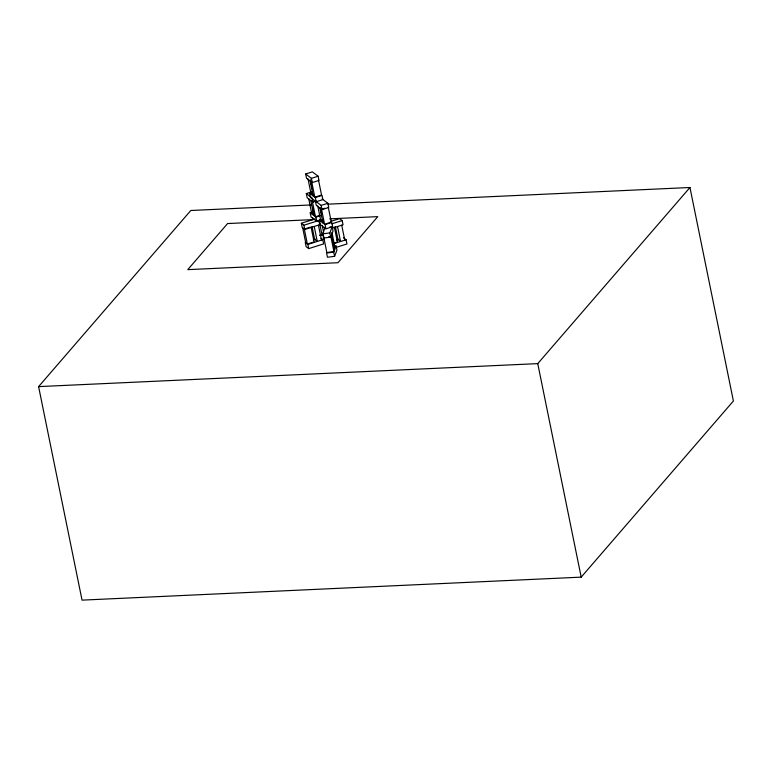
<?xml version="1.0" encoding="UTF-8"?>
<svg xmlns="http://www.w3.org/2000/svg" width="772" height="772" viewBox="0 0 772 772"><rect width="100%" height="100%" fill="white"/><g stroke="black" fill="none" stroke-linecap="round" stroke-linejoin="round"><path stroke-width="1.16" d="M329.798 227.113L332.172 226.823L333.031 231.031L330.677 237.149L323.555 238.037L322.696 233.82L325.051 227.711M330.677 237.149L329.818 232.932L332.172 226.823M334.015 248.034L334.73 246.2L331.912 232.372M333.726 252.126L326.595 253.013L327.453 257.23L334.585 256.343L333.726 252.126L336.081 246.017L333.707 246.307M334.585 256.343L336.939 250.225L336.081 246.017M319.859 235.277L322.049 235.064L323.622 232.256L322.213 225.347M327.926 204.175L689.956 187.5L733.4 401.006L581.191 577.138L82.044 600.133L38.6 386.618L190.809 210.495L311.087 204.947M38.6 386.618L537.756 363.622L689.956 187.5M305.664 173.989L312.38 171.867L318.132 176.219L318.99 180.426L312.264 182.559L306.513 178.207L305.664 173.989L311.405 178.342L312.264 182.559M311.405 178.342L318.132 176.219M316.269 201.067L312.911 202.129L307.169 197.777L306.31 193.569L311.917 191.794M309.562 193.183L315.314 197.535L322.04 195.412L322.889 199.62L316.163 201.753L310.421 197.4L309.562 193.183L311.811 192.479M314.667 201.058L312.428 201.762L315.478 216.749L319.955 215.33M321.162 205.41L327.888 203.277L328.747 207.494L322.02 209.617L316.269 205.265L315.41 201.058L321.162 205.41L322.02 209.617M321.297 219.904L316.819 221.323L311.068 216.971L310.209 212.763L312.457 212.049M324.896 208.189L321.528 209.251L324.578 224.237L331.304 222.104L328.254 207.128M310.209 212.763L315.96 217.115L320.438 215.697M301.35 223.262L303.936 225.221L318.884 220.493L319.743 224.71L304.795 229.438L302.209 227.479L301.35 223.262L315.15 218.901M319.318 220.252L325.06 224.604L331.786 222.471L332.645 226.688L325.919 228.811L320.177 224.459L319.318 220.252L321.557 219.537M309.919 227.296L304.313 229.072L307.362 244.048L314.088 241.916L311.039 226.939M330.406 221.516L339.603 218.601L342.189 220.56L343.048 224.777L332.703 228.049M331.844 223.832L342.189 220.56M313.307 239.909L315.603 239.185M307.845 244.415L322.792 239.687L323.651 243.904L308.703 248.623L306.117 246.673L305.258 242.456L307.845 244.415L308.703 248.623M336.611 239.976L338.908 239.252M334.025 243.055L337.393 241.993L334.344 227.007M333.446 243.759L346.097 239.754L346.956 243.971L336.602 247.243M322.696 233.82L329.818 232.932M328.505 236.927L330.879 236.628L333.929 251.614L326.797 252.502L323.352 234.958L319.83 235.306M321.866 239.407L324.211 239.175M312.901 219.615L227.595 223.552L187.77 269.64L337.953 262.721L377.788 216.633L329.721 218.843M322.136 198.925L327.888 203.277M313.422 194.766L310.836 192.807L308.028 178.979M306.31 193.569L312.052 197.921L312.911 202.129M314.079 214.336L311.492 212.377L308.675 198.558M343.511 237.795L346.097 239.754M321.065 238.384L322.792 239.687M537.756 363.622L581.191 577.138M341.726 225.192L344.775 240.169M337.518 226.524L340.568 241.501L337.982 239.542L335.405 226.871M331.535 234.91L334.585 249.887M318.508 180.059L321.548 195.046L314.822 197.169L311.782 182.192M325.06 224.604L325.919 228.811M320.37 207.996L321.538 213.757M322.715 219.518L323.178 221.825L320.592 219.866L317.784 206.037M319.917 208.025L322.966 223.011M315.314 197.535L316.163 201.753M319.01 220.088L322.049 235.064M310.383 179.78L312.255 189.005M310.161 180.966L313.21 195.943M318.421 225.125L321.47 240.102M315.96 217.115L316.819 221.323M312.67 207.427L313.837 213.188M310.807 200.537L313.857 215.523M312.631 217.511L313.056 219.615M314.214 226.447L317.263 241.433L314.677 239.474L312.1 226.794M303.936 225.221L304.795 229.438M302.692 227.846L305.741 242.823"/></g></svg>
